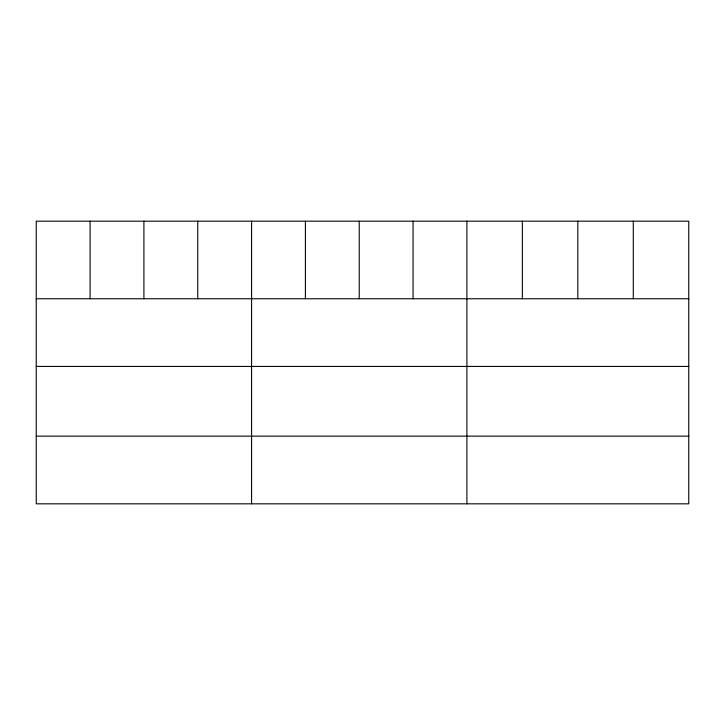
<?xml version="1.0" encoding="UTF-8"?>
<svg xmlns="http://www.w3.org/2000/svg" width="725" height="725" viewBox="0 0 725 725"><rect width="100%" height="100%" fill="white"/><g stroke="black" fill="none" stroke-linecap="round" stroke-linejoin="round"><path stroke-width="1.09" d="M688.75 298.754L688.75 503.821L36.25 503.821L36.25 221.179L688.75 221.179L688.75 298.754L36.25 298.754M36.25 366.424L688.75 366.424M36.25 436.151L688.75 436.151M633.287 221.179L633.287 298.754M577.825 221.179L577.825 298.754M522.362 221.179L522.362 298.754M466.9 221.179L466.9 503.821M413.069 221.179L413.069 298.754M359.237 221.179L359.237 298.754M305.406 221.179L305.406 298.754M251.575 221.179L251.575 503.821M197.744 221.179L197.744 298.754M143.913 221.179L143.913 298.754M90.081 221.179L90.081 298.754"/></g></svg>
